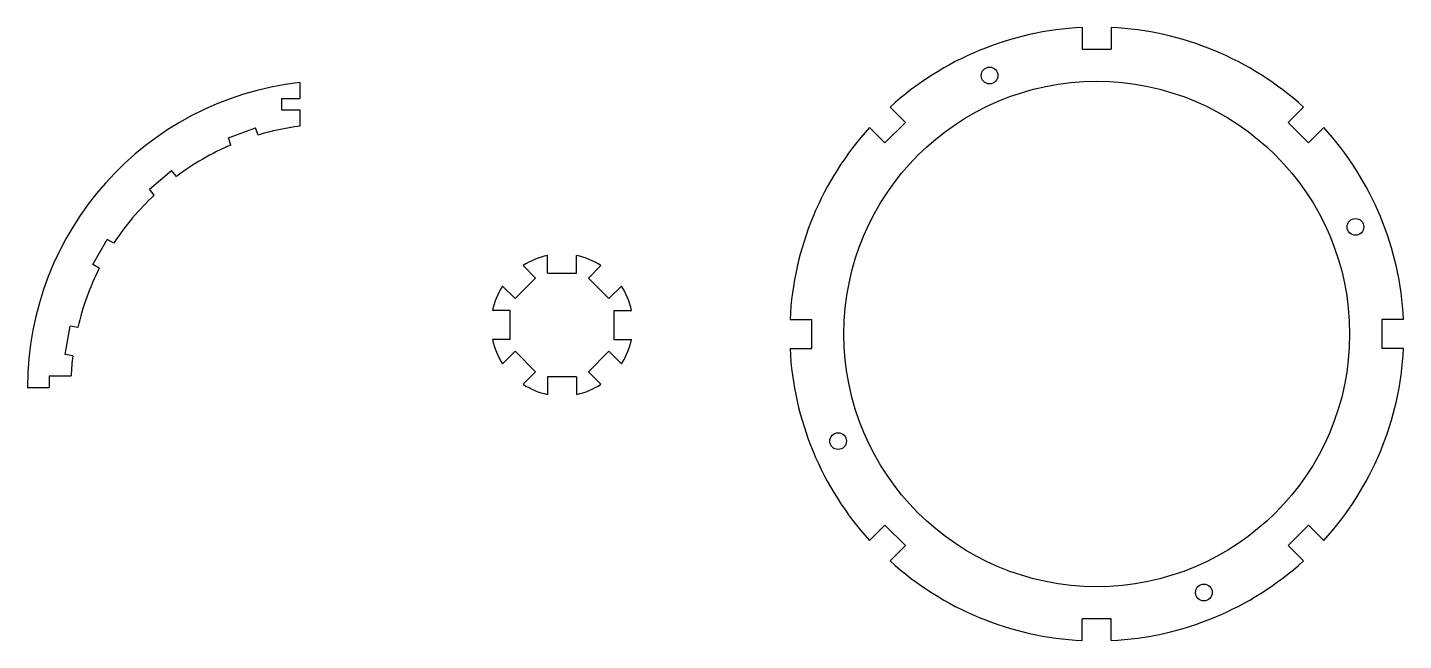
# Model space of a CAD drawing. Header units: inches. Extents: x 8.5 to 18.03, y 2.79 to 7.04.
import ezdxf

# ---------------------------------------------------------------- set-up
doc = ezdxf.new("R2010")
doc.units = ezdxf.units.IN
doc.header["$MEASUREMENT"] = 0

msp = doc.modelspace()

# ---------------------------------------------------------------- linework, layer by layer
for p, q in [((15.8027, 7.0401), (15.8027, 6.8901)), ((16.0027, 7.0401), (16.0027, 6.8901)), ((15.8027, 6.8901), (16.0027, 6.8901)), ((10.3868, 6.6593), (10.3868, 6.5475)), ((10.2618, 6.5475), (10.2618, 6.4688)), ((10.2618, 6.5475), (10.3868, 6.5475)), ((14.4725, 6.4892), (14.5785, 6.3831)), ((17.3329, 6.4892), (17.2268, 6.3831)), ((10.2618, 6.4688), (10.3868, 6.4688)), ((10.3868, 6.4688), (10.3868, 6.357)), ((14.4371, 6.2417), (14.5785, 6.3831)), ((17.2268, 6.3831), (17.3683, 6.2417)), ((9.893, 6.2758), (10.0809, 6.3442)), ((10.0989, 6.2946), (10.0809, 6.3442)), ((14.331, 6.3477), (14.4371, 6.2417)), ((17.4743, 6.3477), (17.3683, 6.2417)), ((9.911, 6.2262), (9.893, 6.2758)), ((9.3464, 5.9201), (9.4996, 6.0487)), ((9.5335, 6.0083), (9.4996, 6.0487)), ((9.3803, 5.8797), (9.3464, 5.9201)), ((8.9544, 5.399), (9.0544, 5.5722)), ((9.1001, 5.5458), (9.0544, 5.5722)), ((12.1021, 5.3388), (12.1021, 5.4614)), ((12.3021, 5.3388), (12.3021, 5.4614)), ((9.0001, 5.3726), (8.9544, 5.399)), ((12.0193, 5.3045), (11.9326, 5.3912)), ((12.1021, 5.3388), (12.3021, 5.3388)), ((12.3849, 5.3045), (12.4716, 5.3912)), ((11.8779, 5.163), (11.7912, 5.2498)), ((11.8779, 5.163), (12.0193, 5.3045)), ((12.3849, 5.3045), (12.5263, 5.163)), ((12.5263, 5.163), (12.613, 5.2498)), ((11.8436, 5.0803), (11.721, 5.0803)), ((11.8436, 4.8803), (11.8436, 5.0803)), ((12.5606, 5.0803), (12.6832, 5.0803)), ((12.5606, 5.0803), (12.5606, 4.8803)), ((8.7643, 4.7752), (8.7991, 4.9721)), ((8.851, 4.963), (8.7991, 4.9721)), ((13.78, 5.0175), (13.93, 5.0175)), ((13.93, 4.8175), (13.93, 5.0175)), ((17.8753, 5.0175), (17.8753, 4.8175)), ((18.0253, 5.0175), (17.8753, 5.0175)), ((11.8436, 4.8803), (11.721, 4.8803)), ((12.5606, 4.8803), (12.6832, 4.8803)), ((8.8163, 4.766), (8.7643, 4.7752)), ((11.8779, 4.7975), (11.7912, 4.7108)), ((12.0193, 4.6561), (11.8779, 4.7975)), ((12.5263, 4.7975), (12.3849, 4.6561)), ((12.5263, 4.7975), (12.613, 4.7108)), ((13.78, 4.8175), (13.93, 4.8175)), ((18.0253, 4.8175), (17.8753, 4.8175)), ((8.5032, 4.6281), (8.5047, 4.6281)), ((8.6532, 4.6281), (8.805, 4.6281)), ((8.6532, 4.6281), (8.6532, 4.5481)), ((12.0193, 4.6561), (11.9326, 4.5693)), ((12.1021, 4.6218), (12.1021, 4.4991)), ((12.3021, 4.6218), (12.1021, 4.6218)), ((12.3021, 4.6218), (12.3021, 4.4991)), ((12.3849, 4.6561), (12.4716, 4.5693)), ((8.5032, 4.5481), (8.6532, 4.5481)), ((14.331, 3.4873), (14.4371, 3.5933)), ((14.5785, 3.4519), (14.4371, 3.5933)), ((17.3683, 3.5933), (17.2268, 3.4519)), ((17.4743, 3.4873), (17.3683, 3.5933)), ((14.4725, 3.3459), (14.5785, 3.4519)), ((17.3329, 3.3459), (17.2268, 3.4519)), ((16.0027, 2.9449), (15.8027, 2.9449)), ((15.8027, 2.7949), (15.8027, 2.9449)), ((16.0027, 2.7949), (16.0027, 2.9449))]:
    msp.add_line(p, q)
for centre, radius in [((15.1612, 6.7075), 0.058), ((15.9027, 4.9175), 1.75), ((17.6927, 5.659), 0.058), ((14.1127, 4.1761), 0.058), ((16.6441, 3.1275), 0.058)]:
    msp.add_circle(centre, radius)
for centre, radius, start, end in [((15.9027, 4.9175), 2.125, 92.69727, 132.30273), ((15.9027, 4.9175), 2.125, 47.69727, 87.30273), ((10.6282, 4.5481), 2.125, 96.52346, 180), ((10.6282, 4.5481), 1.825, 97.60169, 106.85893), ((15.9027, 4.9175), 2.125, 137.69727, 177.30273), ((15.9027, 4.9175), 2.125, 2.69727, 42.30273), ((10.6282, 4.5481), 1.825, 113.14107, 126.85893), ((10.6282, 4.5481), 1.825, 133.14107, 146.85893), ((12.2021, 4.9803), 0.4914, 101.7412, 123.2588), ((12.2021, 4.9803), 0.4914, 56.7412, 78.2588), ((10.6282, 4.5481), 1.825, 153.14107, 166.85893), ((12.2021, 4.9803), 0.4914, 146.7412, 168.2588), ((12.2021, 4.9803), 0.4914, 11.7412, 33.2588), ((12.2021, 4.9803), 0.4914, 191.7412, 213.2588), ((12.2021, 4.9803), 0.4914, 326.7412, 348.2588), ((10.6282, 4.5481), 1.825, 173.14107, 177.4876), ((15.9027, 4.9175), 2.125, 182.69727, 222.30273), ((15.9027, 4.9175), 2.125, 317.69727, 357.30273), ((12.2021, 4.9803), 0.4914, 236.7412, 258.2588), ((12.2021, 4.9803), 0.4914, 281.7412, 303.2588), ((15.9027, 4.9175), 2.125, 227.69727, 267.30273), ((15.9027, 4.9175), 2.125, 272.69727, 312.30273)]:
    msp.add_arc(centre, radius, start, end)

doc.saveas('drawing.dxf')
